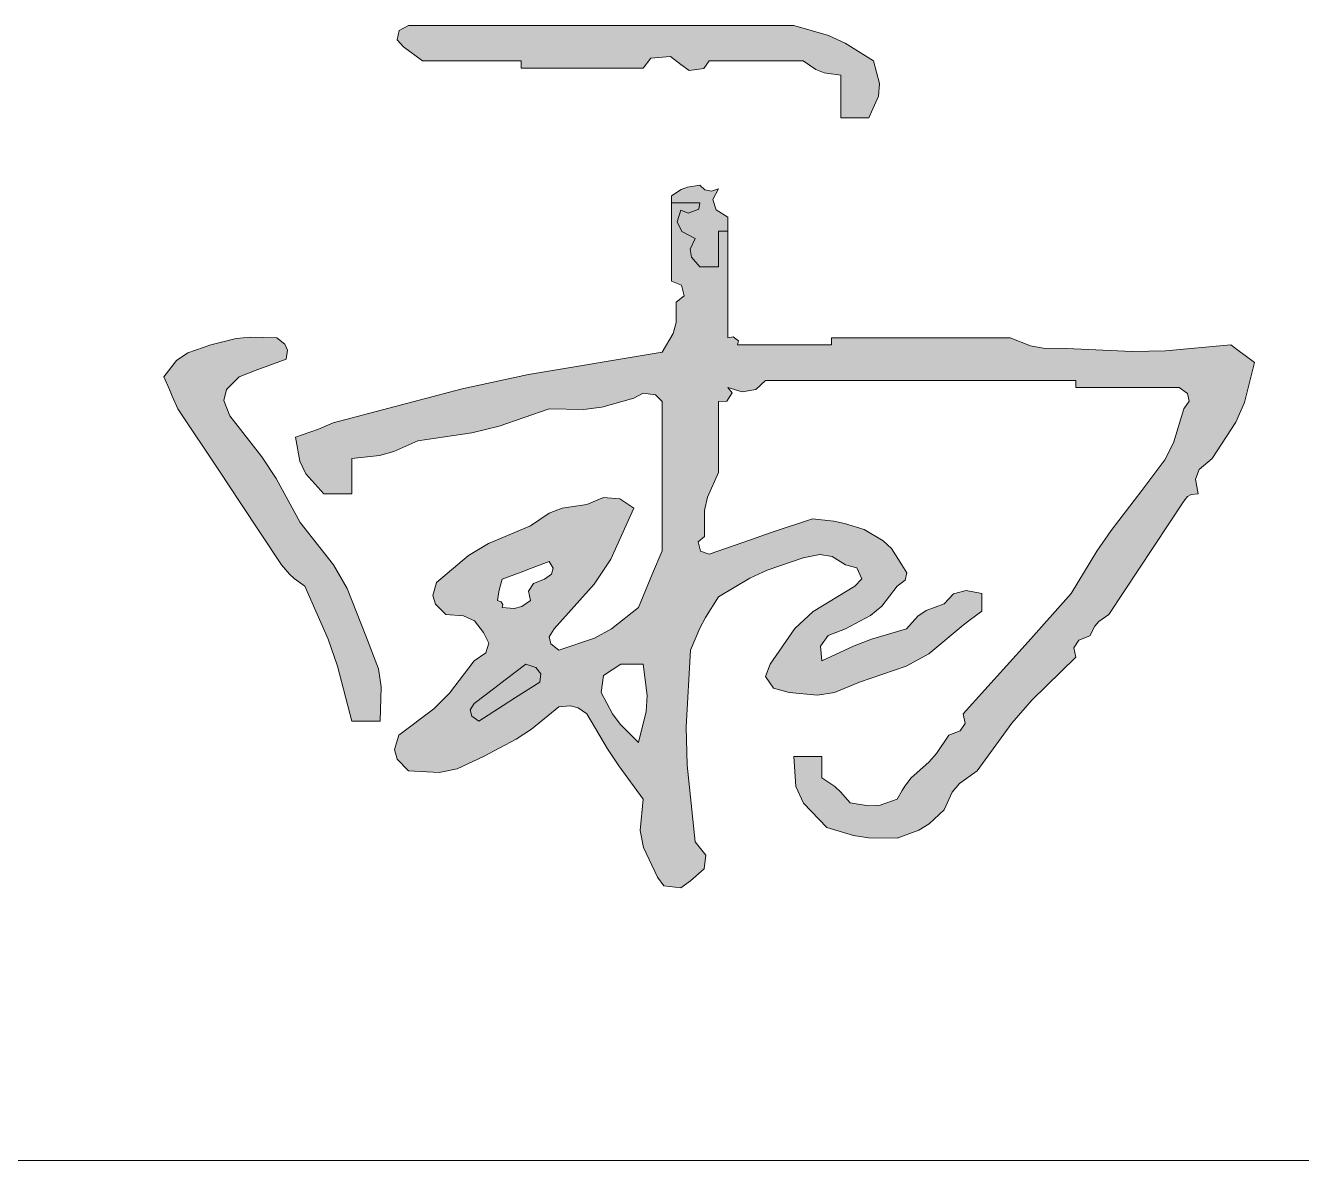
# Model space of a CAD drawing. Header units: millimetres. Extents: x 72 to 17970, y 150 to 12750.
# Drawn here: x 17286 to 17465.2, y 3115.2 to 3274.5 of the extents above; entities that cross this region are included whole.
import ezdxf

# ---------------------------------------------------------------- set-up
doc = ezdxf.new("R2010")
doc.units = ezdxf.units.MM
doc.linetypes.add('XKITLINE00', pattern=[0])
doc.layers.add('OtherObjectType', color=1, linetype='Continuous', lineweight=0)

# ---------------------------------------------------------------- blocks, each defined once
blk = doc.blocks.new('*A5')
at = {"layer": 'OtherObjectType'}
for points in [[(17381.28, 3268.49), (17379.25, 3268.23), (17378.08, 3269.06), (17376.59, 3270.21), (17373.86, 3269.96), (17372.79, 3268.56), (17355.63, 3268.56), (17355.63, 3269.56), (17341.77, 3269.56), (17339.12, 3271.55), (17338.21, 3272.55), (17338.49, 3273.82), (17339.79, 3274.54), (17393.92, 3274.54), (17398.78, 3273.13), (17401.15, 3272.08), (17405.14, 3269.56), (17405.97, 3266.42), (17405.82, 3264.62), (17404.48, 3261.58), (17400.52, 3261.58), (17400.52, 3267.57), (17398.21, 3267.91), (17397, 3268.37), (17395.24, 3269.56), (17382.04, 3269.56)], [(17359.89, 3197.51), (17360.11, 3198.35), (17359.59, 3199.29), (17347.37, 3223.51), (17356.68, 3225.52), (17375.44, 3228.69), (17376.98, 3231.3), (17377.41, 3232.82), (17377.42, 3235.67), (17378.51, 3236.56), (17378.17, 3238.09), (17376.76, 3238.66), (17376.76, 3249.62), (17380.72, 3249.62), (17380.59, 3248.74), (17379.09, 3248.17), (17378.08, 3248.63), (17377.53, 3246.98), (17378.2, 3245.61), (17380.06, 3244.64), (17379.36, 3243.12), (17379.54, 3241.99), (17380.72, 3240.65), (17383.36, 3240.65), (17383.36, 3245.64), (17384.68, 3245.64), (17384.68, 3230.69), (17385.41, 3230.81), (17386.16, 3230.24), (17386, 3229.69), (17399.2, 3229.69), (17399.2, 3230.69), (17424.29, 3230.69), (17427.18, 3229.54), (17428.95, 3229.21), (17432.21, 3229.19), (17441.44, 3228.76), (17446.14, 3228.86), (17455.32, 3229.69), (17458.62, 3227.2), (17457.21, 3221.62), (17455.98, 3218.84), (17452.68, 3213.74), (17450.86, 3212.18), (17450.32, 3210.82), (17450.7, 3208.76), (17449.75, 3208.66), (17449.2, 3208.38), (17448.72, 3207.76), (17438.15, 3191.81), (17436.77, 3190.83), (17436.19, 3190.17), (17435.51, 3188.82), (17433.94, 3188.22), (17433.23, 3187.15), (17433.53, 3185.83), (17427.36, 3179.79), (17424.56, 3176.56), (17419.67, 3169.89), (17417.18, 3168.09), (17416.16, 3166.86), (17415.05, 3164.4), (17412.94, 3162.41), (17411.49, 3161.53), (17408.45, 3160.42), (17404.41, 3160.46), (17402.29, 3160.78), (17398.54, 3161.91), (17395.29, 3165.35), (17394.22, 3167.66), (17393.92, 3171.88), (17397.88, 3171.88), (17397.88, 3168.89), (17399.67, 3167.65), (17400.49, 3166.93), (17401.84, 3165.4), (17404.43, 3164.95), (17406.03, 3165.07), (17408.45, 3165.9), (17409.14, 3167.13), (17409.54, 3167.73), (17410.43, 3168.89), (17412.9, 3171.08), (17413.98, 3172.31), (17415.71, 3174.87), (17417.29, 3175.48), (17417.99, 3176.54), (17417.69, 3177.86), (17423.8, 3184.62), (17426.84, 3188.01), (17432.87, 3194.8), (17436.5, 3200.71), (17438.49, 3203.61), (17442.78, 3209.26), (17446.02, 3213.53), (17447.27, 3215.92), (17448.72, 3220.72), (17449.44, 3221.8), (17449.2, 3222.86), (17448.06, 3223.71), (17433.53, 3223.71), (17433.53, 3224.71), (17389.96, 3224.71), (17388.57, 3223.44), (17386.69, 3223.08), (17384.68, 3223.71), (17385.28, 3222.94), (17384.53, 3221.81), (17383.36, 3221.72), (17383.36, 3211.75), (17381.8, 3208.31), (17381.38, 3206.42), (17381.38, 3202.78), (17380.49, 3202.01), (17380.83, 3200.74), (17382.04, 3200.29), (17387.82, 3202.32), (17390.73, 3203.32), (17396.56, 3205.27), (17399.54, 3204.94), (17401.04, 3204.63), (17403.82, 3203.77), (17406.47, 3202.18), (17407.63, 3201.09), (17409.81, 3197.7), (17409.58, 3196.66), (17408.45, 3195.8), (17406.27, 3193), (17404.69, 3191.7), (17401.18, 3189.82), (17398.77, 3188.88), (17397.66, 3187.38), (17397.88, 3185.33), (17402.41, 3187.44), (17404.82, 3188.35), (17409.77, 3189.82), (17411.34, 3191.58), (17412.53, 3192.37), (17415.05, 3193.31), (17416.33, 3194.71), (17418.14, 3195.22), (17420.33, 3194.8), (17420.33, 3192.31), (17417.69, 3190.32), (17412.88, 3186.29), (17409.72, 3184.56), (17403.16, 3182.34), (17399.64, 3180.85), (17397.27, 3180.49), (17393.26, 3180.85), (17391.05, 3181.48), (17389.97, 3183.12), (17390.62, 3184.84), (17394.06, 3189.87), (17396.65, 3192.26), (17402.5, 3195.8), (17403.46, 3196.83), (17402.77, 3198.4), (17401.18, 3198.79), (17399.3, 3199.95), (17397.6, 3200.24), (17395.24, 3199.79), (17390.17, 3198.04), (17387.73, 3196.92), (17383.36, 3194.31), (17381.54, 3191.39), (17380.74, 3189.89), (17379.4, 3186.83), (17378.83, 3176.07), (17378.96, 3170.65), (17380.06, 3159.92), (17381.55, 3158.03), (17381.32, 3156.09), (17379.4, 3154.44), (17378.08, 3153.44), (17375.67, 3153.7), (17374.78, 3154.93), (17372.8, 3159.1), (17372.36, 3161.48), (17372.79, 3165.9), (17369.33, 3170.57), (17367.74, 3172.97), (17364.87, 3177.86), (17363.66, 3178.73), (17362.57, 3179), (17360.91, 3178.86), (17357.1, 3175.74), (17354.94, 3174.32), (17350.35, 3171.88), (17346.66, 3170.13), (17344.13, 3169.65), (17339.79, 3169.89), (17338.21, 3171.53), (17337.85, 3172.89), (17338.46, 3174.87), (17343.39, 3178.59), (17345.58, 3180.76), (17349.03, 3185.33), (17350.65, 3186.43), (17351.1, 3187.78), (17350.35, 3189.32), (17349.06, 3190.93), (17347.55, 3191.64), (17345.07, 3191.81), (17343.59, 3193.27), (17343.22, 3194.5), (17343.75, 3196.3), (17348.25, 3200.11), (17351.04, 3201.79), (17356.95, 3204.27), (17359.58, 3206.06), (17361.4, 3206.75), (17364.87, 3207.26), (17367.18, 3208.25), (17369.47, 3208.08), (17371.47, 3206.76), (17368.23, 3199.59), (17365.9, 3196.08), (17360.25, 3189.82), (17359.59, 3188.71), (17359.81, 3187.71), (17360.91, 3186.83), (17365.93, 3188.52), (17368.34, 3189.81), (17372.13, 3192.81), (17373.43, 3196), (17374.09, 3197.6), (17375.44, 3200.78), (17375.44, 3221.72), (17374.5, 3222.7), (17372.79, 3222.91), (17371.47, 3222.21), (17366.97, 3220.93), (17364.41, 3220.61), (17359.59, 3220.72), (17352.54, 3218.26), (17348.73, 3217.34), (17341.11, 3216.23), (17337.73, 3214.72), (17335.74, 3214.18), (17331.86, 3213.74), (17331.86, 3208.76), (17327.9, 3208.76), (17325.4, 3211.6), (17324.53, 3213.35), (17323.94, 3216.73), (17326.1, 3217.46), (17327.16, 3217.86), (17329.22, 3218.73), (17347.37, 3223.51), (17383, 3248.68), (17382.53, 3250.1), (17383.36, 3251.62), (17382.35, 3251.3), (17381.41, 3251.48), (17380.72, 3252.12), (17378.98, 3251.84), (17378.09, 3251.5), (17376.76, 3250.62), (17376.76, 3249.62), (17380.72, 3249.62), (17380.59, 3248.74), (17379.09, 3248.17), (17378.08, 3248.63), (17377.53, 3246.98), (17378.2, 3245.61), (17380.06, 3244.64), (17379.36, 3243.12), (17379.54, 3241.99), (17380.72, 3240.65), (17383.36, 3240.65), (17383.36, 3245.64), (17384.68, 3245.64), (17384.68, 3247.63), (17383, 3248.68), (17347.37, 3223.51), (17369.62, 3184.87), (17367.18, 3183.24), (17366.85, 3180.85), (17368.44, 3177.87), (17369.54, 3176.42), (17372.13, 3173.87), (17373.18, 3178.19), (17373.32, 3180.46), (17372.79, 3184.84), (17369.62, 3184.87), (17356.29, 3184.84), (17357.7, 3184.37), (17358.39, 3183.5), (17358.27, 3182.34), (17354.82, 3180.17), (17353.1, 3179.07), (17349.69, 3176.86), (17348.7, 3177.55), (17348.46, 3178.43), (17349.03, 3179.35), (17356.29, 3184.84), (17369.62, 3184.87), (17347.37, 3223.51), (17359.59, 3199.29), (17356.96, 3198.28), (17355.64, 3197.78), (17352.99, 3196.8), (17352.65, 3195.61), (17352.52, 3195.01), (17352.33, 3193.81), (17352.84, 3193.59), (17353.07, 3193.25), (17352.99, 3192.81), (17354.65, 3192.67), (17355.74, 3192.94), (17356.95, 3193.81), (17356.65, 3195.12), (17357.35, 3196.19), (17358.93, 3196.8)], [(17323.08, 3197.48), (17321.96, 3198.79), (17307.44, 3220.72), (17305.46, 3225.2), (17307.25, 3227.52), (17308.82, 3228.59), (17312.06, 3229.69), (17315.6, 3230.58), (17317.57, 3230.79), (17321.3, 3230.69), (17322.45, 3229.77), (17322.81, 3228.95), (17322.62, 3227.7), (17319.97, 3226.72), (17318.65, 3226.22), (17316.02, 3225.2), (17314.27, 3223.41), (17313.89, 3221.87), (17314.7, 3219.72), (17319.23, 3213.98), (17321.23, 3210.95), (17324.6, 3204.77), (17329.3, 3198.78), (17331.2, 3195.49), (17333.84, 3188.82), (17335.58, 3184.18), (17335.99, 3181.68), (17335.82, 3176.86), (17331.86, 3176.86), (17329.84, 3184.55), (17328.51, 3188.36), (17325.26, 3195.8), (17323.76, 3196.87)]]:
    blk.add_hatch(color=7, dxfattribs=at).paths.add_polyline_path(points, flags=17)
at = {"layer": 'OtherObjectType', "color": 7, "linetype": 'XKITLINE00', "lineweight": 0}
for p, q in [((17339.79, 3274.54), (17338.49, 3273.82)), ((17361.44, 3274.54), (17339.79, 3274.54)), ((17372.27, 3274.54), (17361.44, 3274.54)), ((17393.92, 3274.54), (17372.27, 3274.54)), ((17398.78, 3273.13), (17393.92, 3274.54)), ((17338.49, 3273.82), (17338.21, 3272.55)), ((17338.21, 3272.55), (17339.12, 3271.55)), ((17401.15, 3272.08), (17398.78, 3273.13)), ((17339.12, 3271.55), (17340.18, 3270.75)), ((17340.18, 3270.75), (17340.71, 3270.36)), ((17340.71, 3270.36), (17341.77, 3269.56)), ((17405.14, 3269.56), (17401.15, 3272.08)), ((17341.77, 3269.56), (17347.31, 3269.56)), ((17347.31, 3269.56), (17350.08, 3269.56)), ((17350.08, 3269.56), (17355.63, 3269.56)), ((17355.63, 3269.56), (17355.63, 3269.16)), ((17355.63, 3269.16), (17355.63, 3268.96)), ((17355.63, 3268.96), (17355.63, 3268.56)), ((17355.63, 3268.56), (17362.5, 3268.56)), ((17362.5, 3268.56), (17365.93, 3268.56)), ((17365.93, 3268.56), (17372.79, 3268.56)), ((17372.79, 3268.56), (17373.86, 3269.96)), ((17373.86, 3269.96), (17376.59, 3270.21)), ((17376.59, 3270.21), (17378.08, 3269.06)), ((17378.08, 3269.06), (17379.25, 3268.23)), ((17381.28, 3268.49), (17382.04, 3269.56)), ((17382.04, 3269.56), (17387.32, 3269.56)), ((17387.32, 3269.56), (17389.96, 3269.56)), ((17389.96, 3269.56), (17395.24, 3269.56)), ((17395.24, 3269.56), (17397, 3268.37)), ((17405.97, 3266.42), (17405.14, 3269.56)), ((17379.25, 3268.23), (17381.28, 3268.49)), ((17397, 3268.37), (17398.21, 3267.91)), ((17398.21, 3267.91), (17400.52, 3267.57)), ((17400.52, 3267.57), (17400.52, 3265.17)), ((17400.52, 3265.17), (17400.52, 3263.98)), ((17405.82, 3264.62), (17405.97, 3266.42)), ((17400.52, 3263.98), (17400.52, 3261.58)), ((17404.48, 3261.58), (17405.82, 3264.62)), ((17400.52, 3261.58), (17402.11, 3261.58)), ((17402.11, 3261.58), (17402.9, 3261.58)), ((17402.9, 3261.58), (17404.48, 3261.58)), ((17378.09, 3251.5), (17376.76, 3250.62)), ((17376.76, 3250.62), (17376.76, 3249.62)), ((17376.76, 3249.62), (17376.76, 3250.62)), ((17376.76, 3250.62), (17376.76, 3249.62)), ((17378.98, 3251.84), (17378.09, 3251.5)), ((17380.72, 3252.12), (17378.98, 3251.84)), ((17381.41, 3251.48), (17380.72, 3252.12)), ((17382.35, 3251.3), (17381.41, 3251.48)), ((17383.36, 3251.62), (17382.35, 3251.3)), ((17382.53, 3250.1), (17383.36, 3251.62)), ((17380.72, 3249.62), (17376.76, 3249.62)), ((17376.76, 3249.62), (17380.72, 3249.62)), ((17380.72, 3249.62), (17376.76, 3249.62)), ((17376.76, 3249.62), (17376.76, 3238.66)), ((17376.76, 3238.66), (17376.76, 3249.62)), ((17376.76, 3249.62), (17376.76, 3238.66)), ((17376.76, 3249.62), (17380.72, 3249.62)), ((17380.72, 3249.62), (17376.76, 3249.62)), ((17376.76, 3249.62), (17380.72, 3249.62)), ((17380.59, 3248.74), (17380.72, 3249.62)), ((17380.72, 3249.62), (17380.59, 3248.74)), ((17383, 3248.68), (17382.53, 3250.1)), ((17377.53, 3246.98), (17378.08, 3248.63)), ((17378.08, 3248.63), (17377.53, 3246.98)), ((17378.08, 3248.63), (17379.09, 3248.17)), ((17379.09, 3248.17), (17378.08, 3248.63)), ((17379.09, 3248.17), (17380.59, 3248.74)), ((17380.59, 3248.74), (17379.09, 3248.17)), ((17384.68, 3247.63), (17383, 3248.68)), ((17384.68, 3245.64), (17384.68, 3247.63)), ((17384.68, 3247.63), (17384.68, 3245.64)), ((17384.68, 3245.64), (17384.68, 3247.63)), ((17378.2, 3245.61), (17377.53, 3246.98)), ((17377.53, 3246.98), (17378.2, 3245.61)), ((17380.06, 3244.64), (17378.2, 3245.61)), ((17378.2, 3245.61), (17380.06, 3244.64)), ((17384.68, 3245.64), (17383.36, 3245.64)), ((17383.36, 3245.64), (17384.68, 3245.64)), ((17384.68, 3245.64), (17383.36, 3245.64)), ((17383.36, 3245.64), (17383.36, 3243.64)), ((17383.36, 3245.64), (17384.68, 3245.64)), ((17384.68, 3245.64), (17383.36, 3245.64)), ((17383.36, 3245.64), (17384.68, 3245.64)), ((17383.36, 3243.64), (17383.36, 3245.64)), ((17384.68, 3230.69), (17384.68, 3245.64)), ((17384.68, 3245.64), (17384.68, 3230.69)), ((17384.68, 3230.69), (17384.68, 3245.64)), ((17379.36, 3243.12), (17380.06, 3244.64)), ((17380.06, 3244.64), (17379.36, 3243.12)), ((17383.36, 3243.64), (17383.36, 3242.65)), ((17383.36, 3242.65), (17383.36, 3243.64)), ((17379.54, 3241.99), (17379.36, 3243.12)), ((17379.36, 3243.12), (17379.54, 3241.99)), ((17380.72, 3240.65), (17379.54, 3241.99)), ((17379.54, 3241.99), (17380.72, 3240.65)), ((17383.36, 3242.65), (17383.36, 3240.65)), ((17383.36, 3240.65), (17383.36, 3242.65)), ((17381.77, 3240.65), (17380.72, 3240.65)), ((17380.72, 3240.65), (17381.77, 3240.65)), ((17382.3, 3240.65), (17381.77, 3240.65)), ((17381.77, 3240.65), (17382.3, 3240.65)), ((17383.36, 3240.65), (17382.3, 3240.65)), ((17382.3, 3240.65), (17383.36, 3240.65)), ((17376.76, 3238.66), (17378.17, 3238.09)), ((17378.17, 3238.09), (17378.51, 3236.56)), ((17378.51, 3236.56), (17377.42, 3235.67)), ((17377.42, 3235.67), (17377.41, 3232.82)), ((17377.41, 3232.82), (17376.98, 3231.3)), ((17376.98, 3231.3), (17375.44, 3228.69)), ((17312.06, 3229.69), (17308.82, 3228.59)), ((17315.6, 3230.58), (17312.06, 3229.69)), ((17317.57, 3230.79), (17315.6, 3230.58)), ((17321.3, 3230.69), (17317.57, 3230.79)), ((17322.45, 3229.77), (17321.3, 3230.69)), ((17322.81, 3228.95), (17322.45, 3229.77)), ((17385.41, 3230.81), (17384.68, 3230.69)), ((17386.16, 3230.24), (17385.41, 3230.81)), ((17386, 3229.69), (17386.16, 3230.24)), ((17391.28, 3229.69), (17386, 3229.69)), ((17393.92, 3229.69), (17391.28, 3229.69)), ((17399.2, 3229.69), (17393.92, 3229.69)), ((17409.24, 3230.69), (17399.2, 3230.69)), ((17399.2, 3230.69), (17399.2, 3230.29)), ((17399.2, 3230.29), (17399.2, 3230.09)), ((17399.2, 3230.09), (17399.2, 3229.69)), ((17414.25, 3230.69), (17409.24, 3230.69)), ((17424.29, 3230.69), (17414.25, 3230.69)), ((17427.18, 3229.54), (17424.29, 3230.69)), ((17428.95, 3229.21), (17427.18, 3229.54)), ((17432.21, 3229.19), (17428.95, 3229.21)), ((17441.44, 3228.76), (17432.21, 3229.19)), ((17455.32, 3229.69), (17446.14, 3228.86)), ((17456.64, 3228.69), (17455.32, 3229.69)), ((17307.25, 3227.52), (17305.46, 3225.2)), ((17308.82, 3228.59), (17307.25, 3227.52)), ((17319.97, 3226.72), (17322.62, 3227.7)), ((17322.62, 3227.7), (17322.81, 3228.95)), ((17375.44, 3228.69), (17356.68, 3225.52)), ((17446.14, 3228.86), (17441.44, 3228.76)), ((17457.3, 3228.19), (17456.64, 3228.69)), ((17458.62, 3227.2), (17457.3, 3228.19)), ((17316.02, 3225.2), (17318.65, 3226.22)), ((17318.65, 3226.22), (17319.97, 3226.72)), ((17356.68, 3225.52), (17347.37, 3223.51)), ((17457.21, 3221.62), (17458.62, 3227.2)), ((17305.46, 3225.2), (17306.25, 3223.41)), ((17314.27, 3223.41), (17316.02, 3225.2)), ((17388.57, 3223.44), (17389.96, 3224.71)), ((17389.96, 3224.71), (17407.39, 3224.71)), ((17407.39, 3224.71), (17416.1, 3224.71)), ((17416.1, 3224.71), (17433.53, 3224.71)), ((17433.53, 3224.71), (17433.53, 3224.31)), ((17433.53, 3224.31), (17433.53, 3224.11)), ((17433.53, 3224.11), (17433.53, 3223.71)), ((17306.25, 3223.41), (17306.64, 3222.51)), ((17306.64, 3222.51), (17307.44, 3220.72)), ((17313.89, 3221.87), (17314.27, 3223.41)), ((17347.37, 3223.51), (17329.22, 3218.73)), ((17366.97, 3220.93), (17371.47, 3222.21)), ((17371.47, 3222.21), (17372.79, 3222.91)), ((17372.79, 3222.91), (17374.5, 3222.7)), ((17374.5, 3222.7), (17375.44, 3221.72)), ((17384.53, 3221.81), (17385.28, 3222.94)), ((17385.28, 3222.94), (17384.68, 3223.71)), ((17384.68, 3223.71), (17386.69, 3223.08)), ((17386.69, 3223.08), (17388.57, 3223.44)), ((17433.53, 3223.71), (17439.34, 3223.71)), ((17439.34, 3223.71), (17442.25, 3223.71)), ((17442.25, 3223.71), (17448.06, 3223.71)), ((17448.06, 3223.71), (17449.2, 3222.86)), ((17449.2, 3222.86), (17449.44, 3221.8)), ((17307.44, 3220.72), (17313.25, 3211.95)), ((17314.7, 3219.72), (17313.89, 3221.87)), ((17352.54, 3218.26), (17359.59, 3220.72)), ((17359.59, 3220.72), (17364.41, 3220.61)), ((17364.41, 3220.61), (17366.97, 3220.93)), ((17375.44, 3221.72), (17375.44, 3213.34)), ((17383.36, 3221.72), (17384.53, 3221.81)), ((17383.36, 3217.73), (17383.36, 3221.72)), ((17448.72, 3220.72), (17447.27, 3215.92)), ((17449.44, 3221.8), (17448.72, 3220.72)), ((17455.98, 3218.84), (17457.21, 3221.62)), ((17319.23, 3213.98), (17314.7, 3219.72)), ((17329.22, 3218.73), (17327.16, 3217.86)), ((17452.68, 3213.74), (17455.98, 3218.84)), ((17326.1, 3217.46), (17323.94, 3216.73)), ((17323.94, 3216.73), (17324.53, 3213.35)), ((17327.16, 3217.86), (17326.1, 3217.46)), ((17341.11, 3216.23), (17348.73, 3217.34)), ((17348.73, 3217.34), (17352.54, 3218.26)), ((17383.36, 3215.74), (17383.36, 3217.73)), ((17337.73, 3214.72), (17341.11, 3216.23)), ((17383.36, 3211.75), (17383.36, 3215.74)), ((17447.27, 3215.92), (17446.02, 3213.53)), ((17321.23, 3210.95), (17319.23, 3213.98)), ((17324.53, 3213.35), (17325.4, 3211.6)), ((17331.86, 3213.74), (17335.74, 3214.18)), ((17331.86, 3211.75), (17331.86, 3213.74)), ((17335.74, 3214.18), (17337.73, 3214.72)), ((17375.44, 3213.34), (17375.44, 3209.16)), ((17446.02, 3213.53), (17442.78, 3209.26)), ((17450.86, 3212.18), (17452.68, 3213.74)), ((17313.25, 3211.95), (17316.15, 3207.56)), ((17325.4, 3211.6), (17327.9, 3208.76)), ((17331.86, 3210.75), (17331.86, 3211.75)), ((17381.8, 3208.31), (17383.36, 3211.75)), ((17450.32, 3210.82), (17450.86, 3212.18)), ((17324.6, 3204.77), (17321.23, 3210.95)), ((17331.86, 3208.76), (17331.86, 3210.75)), ((17450.7, 3208.76), (17450.32, 3210.82)), ((17327.9, 3208.76), (17329.49, 3208.76)), ((17329.49, 3208.76), (17330.28, 3208.76)), ((17330.28, 3208.76), (17331.86, 3208.76)), ((17367.18, 3208.25), (17364.87, 3207.26)), ((17369.47, 3208.08), (17367.18, 3208.25)), ((17371.47, 3206.76), (17369.47, 3208.08)), ((17375.44, 3209.16), (17375.44, 3200.78)), ((17381.38, 3206.42), (17381.8, 3208.31)), ((17442.78, 3209.26), (17438.49, 3203.61)), ((17444.49, 3201.38), (17448.72, 3207.76)), ((17448.72, 3207.76), (17449.2, 3208.38)), ((17449.2, 3208.38), (17449.75, 3208.66)), ((17449.75, 3208.66), (17450.7, 3208.76)), ((17316.15, 3207.56), (17321.96, 3198.79)), ((17359.58, 3206.06), (17356.95, 3204.27)), ((17361.4, 3206.75), (17359.58, 3206.06)), ((17364.87, 3207.26), (17361.4, 3206.75)), ((17368.23, 3199.59), (17371.47, 3206.76)), ((17381.38, 3202.78), (17381.38, 3206.42)), ((17329.3, 3198.78), (17324.6, 3204.77)), ((17356.95, 3204.27), (17351.04, 3201.79)), ((17396.56, 3205.27), (17390.73, 3203.32)), ((17399.54, 3204.94), (17396.56, 3205.27)), ((17401.04, 3204.63), (17399.54, 3204.94)), ((17403.82, 3203.77), (17401.04, 3204.63)), ((17380.49, 3202.01), (17381.38, 3202.78)), ((17387.82, 3202.32), (17382.04, 3200.29)), ((17390.73, 3203.32), (17387.82, 3202.32)), ((17406.47, 3202.18), (17403.82, 3203.77)), ((17438.49, 3203.61), (17436.5, 3200.71)), ((17351.04, 3201.79), (17348.25, 3200.11)), ((17375.44, 3200.78), (17374.09, 3197.6)), ((17380.83, 3200.74), (17380.49, 3202.01)), ((17382.04, 3200.29), (17380.83, 3200.74)), ((17407.63, 3201.09), (17406.47, 3202.18)), ((17409.11, 3198.79), (17407.63, 3201.09)), ((17436.5, 3200.71), (17432.87, 3194.8)), ((17442.38, 3198.19), (17444.49, 3201.38)), ((17321.96, 3198.79), (17323.08, 3197.48)), ((17331.2, 3195.49), (17329.3, 3198.78)), ((17348.25, 3200.11), (17343.75, 3196.3)), ((17359.59, 3199.29), (17356.96, 3198.28)), ((17360.11, 3198.35), (17359.59, 3199.29)), ((17365.9, 3196.08), (17368.23, 3199.59)), ((17390.17, 3198.04), (17395.24, 3199.79)), ((17395.24, 3199.79), (17397.6, 3200.24)), ((17397.6, 3200.24), (17399.3, 3199.95)), ((17399.3, 3199.95), (17401.18, 3198.79)), ((17401.18, 3198.79), (17402.77, 3198.4)), ((17409.81, 3197.7), (17409.11, 3198.79)), ((17323.08, 3197.48), (17323.76, 3196.87)), ((17323.76, 3196.87), (17325.26, 3195.8)), ((17355.64, 3197.78), (17352.99, 3196.8)), ((17356.96, 3198.28), (17355.64, 3197.78)), ((17358.93, 3196.8), (17359.89, 3197.51)), ((17359.89, 3197.51), (17360.11, 3198.35)), ((17374.09, 3197.6), (17373.43, 3196)), ((17383.36, 3194.31), (17387.73, 3196.92)), ((17387.73, 3196.92), (17390.17, 3198.04)), ((17402.77, 3198.4), (17403.46, 3196.83)), ((17409.58, 3196.66), (17409.81, 3197.7)), ((17438.15, 3191.81), (17442.38, 3198.19)), ((17325.26, 3195.8), (17328.51, 3188.36)), ((17333.84, 3188.82), (17331.2, 3195.49)), ((17343.75, 3196.3), (17343.22, 3194.5)), ((17352.65, 3195.61), (17352.52, 3195.01)), ((17352.99, 3196.8), (17352.65, 3195.61)), ((17356.65, 3195.12), (17357.35, 3196.19)), ((17356.95, 3193.81), (17356.65, 3195.12)), ((17357.35, 3196.19), (17358.93, 3196.8)), ((17360.25, 3189.82), (17365.9, 3196.08)), ((17373.43, 3196), (17372.13, 3192.81)), ((17402.5, 3195.8), (17396.65, 3192.26)), ((17403.46, 3196.83), (17402.5, 3195.8)), ((17406.27, 3193), (17408.45, 3195.8)), ((17408.45, 3195.8), (17409.58, 3196.66)), ((17418.14, 3195.22), (17416.33, 3194.71)), ((17420.33, 3194.8), (17418.14, 3195.22)), ((17343.22, 3194.5), (17343.59, 3193.27)), ((17343.59, 3193.27), (17345.07, 3191.81)), ((17352.52, 3195.01), (17352.33, 3193.81)), ((17352.33, 3193.81), (17352.84, 3193.59)), ((17352.84, 3193.59), (17353.07, 3193.25)), ((17353.07, 3193.25), (17352.99, 3192.81)), ((17355.74, 3192.94), (17356.95, 3193.81)), ((17381.54, 3191.39), (17383.36, 3194.31)), ((17415.05, 3193.31), (17412.53, 3192.37)), ((17416.33, 3194.71), (17415.05, 3193.31)), ((17420.33, 3193.81), (17420.33, 3194.8)), ((17420.33, 3193.31), (17420.33, 3193.81)), ((17420.33, 3192.31), (17420.33, 3193.31)), ((17432.87, 3194.8), (17426.84, 3188.01)), ((17345.07, 3191.81), (17347.55, 3191.64)), ((17347.55, 3191.64), (17349.06, 3190.93)), ((17352.99, 3192.81), (17354.65, 3192.67)), ((17354.65, 3192.67), (17355.74, 3192.94)), ((17372.13, 3192.81), (17368.34, 3189.81)), ((17396.65, 3192.26), (17394.06, 3189.87)), ((17401.18, 3189.82), (17404.69, 3191.7)), ((17404.69, 3191.7), (17406.27, 3193)), ((17411.34, 3191.58), (17409.77, 3189.82)), ((17412.53, 3192.37), (17411.34, 3191.58)), ((17418.74, 3191.12), (17419.27, 3191.51)), ((17419.27, 3191.51), (17420.33, 3192.31)), ((17436.77, 3190.83), (17438.15, 3191.81)), ((17349.06, 3190.93), (17350.35, 3189.32)), ((17359.59, 3188.71), (17360.25, 3189.82)), ((17368.34, 3189.81), (17365.93, 3188.52)), ((17379.4, 3186.83), (17380.74, 3189.89)), ((17380.74, 3189.89), (17381.54, 3191.39)), ((17394.06, 3189.87), (17390.62, 3184.84)), ((17398.77, 3188.88), (17401.18, 3189.82)), ((17409.77, 3189.82), (17404.82, 3188.35)), ((17412.88, 3186.29), (17417.69, 3190.32)), ((17417.69, 3190.32), (17418.74, 3191.12)), ((17435.51, 3188.82), (17436.19, 3190.17)), ((17436.19, 3190.17), (17436.77, 3190.83)), ((17328.51, 3188.36), (17329.84, 3184.55)), ((17335.58, 3184.18), (17333.84, 3188.82)), ((17350.35, 3189.32), (17351.1, 3187.78)), ((17359.81, 3187.71), (17359.59, 3188.71)), ((17365.93, 3188.52), (17360.91, 3186.83)), ((17397.66, 3187.38), (17398.77, 3188.88)), ((17404.82, 3188.35), (17402.41, 3187.44)), ((17426.84, 3188.01), (17423.8, 3184.62)), ((17433.23, 3187.15), (17433.94, 3188.22)), ((17433.94, 3188.22), (17435.51, 3188.82)), ((17350.65, 3186.43), (17349.03, 3185.33)), ((17351.1, 3187.78), (17350.65, 3186.43)), ((17360.91, 3186.83), (17359.81, 3187.71)), ((17378.83, 3176.07), (17379.4, 3186.83)), ((17397.88, 3185.33), (17397.66, 3187.38)), ((17402.41, 3187.44), (17397.88, 3185.33)), ((17409.72, 3184.56), (17412.88, 3186.29)), ((17433.53, 3185.83), (17433.23, 3187.15)), ((17329.84, 3184.55), (17331.86, 3176.86)), ((17349.03, 3185.33), (17345.58, 3180.76)), ((17356.29, 3184.84), (17353.39, 3182.64)), ((17357.7, 3184.37), (17356.29, 3184.84)), ((17358.39, 3183.5), (17357.7, 3184.37)), ((17369.62, 3184.87), (17367.18, 3183.24)), ((17372.79, 3184.84), (17369.62, 3184.87)), ((17373.32, 3180.46), (17372.79, 3184.84)), ((17390.62, 3184.84), (17389.97, 3183.12)), ((17403.16, 3182.34), (17409.72, 3184.56)), ((17423.8, 3184.62), (17417.69, 3177.86)), ((17427.36, 3179.79), (17433.53, 3185.83)), ((17335.99, 3181.68), (17335.58, 3184.18)), ((17353.39, 3182.64), (17351.93, 3181.55)), ((17358.27, 3182.34), (17358.39, 3183.5)), ((17367.18, 3183.24), (17366.85, 3180.85)), ((17389.97, 3183.12), (17391.05, 3181.48)), ((17335.82, 3176.86), (17335.99, 3181.68)), ((17345.58, 3180.76), (17343.39, 3178.59)), ((17351.93, 3181.55), (17349.03, 3179.35)), ((17354.82, 3180.17), (17358.27, 3182.34)), ((17366.85, 3180.85), (17368.44, 3177.87)), ((17391.05, 3181.48), (17393.26, 3180.85)), ((17393.26, 3180.85), (17397.27, 3180.49)), ((17397.27, 3180.49), (17399.64, 3180.85)), ((17399.64, 3180.85), (17403.16, 3182.34)), ((17349.03, 3179.35), (17348.46, 3178.43)), ((17349.69, 3176.86), (17353.1, 3179.07)), ((17353.1, 3179.07), (17354.82, 3180.17)), ((17360.91, 3178.86), (17362.57, 3179)), ((17362.57, 3179), (17363.66, 3178.73)), ((17373.18, 3178.19), (17373.32, 3180.46)), ((17424.56, 3176.56), (17427.36, 3179.79)), ((17343.39, 3178.59), (17338.46, 3174.87)), ((17348.46, 3178.43), (17348.7, 3177.55)), ((17348.7, 3177.55), (17349.69, 3176.86)), ((17357.1, 3175.74), (17360.91, 3178.86)), ((17363.66, 3178.73), (17364.87, 3177.86)), ((17364.87, 3177.86), (17367.74, 3172.97)), ((17368.44, 3177.87), (17369.54, 3176.42)), ((17372.13, 3173.87), (17373.18, 3178.19)), ((17417.69, 3177.86), (17417.99, 3176.54)), ((17331.86, 3176.86), (17333.45, 3176.86)), ((17333.45, 3176.86), (17334.24, 3176.86)), ((17334.24, 3176.86), (17335.82, 3176.86)), ((17354.94, 3174.32), (17357.1, 3175.74)), ((17369.54, 3176.42), (17372.13, 3173.87)), ((17378.96, 3170.65), (17378.83, 3176.07)), ((17417.29, 3175.48), (17415.71, 3174.87)), ((17417.99, 3176.54), (17417.29, 3175.48)), ((17419.67, 3169.89), (17424.56, 3176.56)), ((17338.46, 3174.87), (17337.85, 3172.89)), ((17350.35, 3171.88), (17354.94, 3174.32)), ((17415.71, 3174.87), (17413.98, 3172.31)), ((17337.85, 3172.89), (17338.21, 3171.53)), ((17346.66, 3170.13), (17350.35, 3171.88)), ((17367.74, 3172.97), (17369.33, 3170.57)), ((17395.51, 3171.88), (17393.92, 3171.88)), ((17393.92, 3171.88), (17394.22, 3167.66)), ((17396.3, 3171.88), (17395.51, 3171.88)), ((17397.88, 3171.88), (17396.3, 3171.88)), ((17397.88, 3170.68), (17397.88, 3171.88)), ((17413.98, 3172.31), (17412.9, 3171.08)), ((17338.21, 3171.53), (17339.79, 3169.89)), ((17344.13, 3169.65), (17346.66, 3170.13)), ((17369.33, 3170.57), (17372.79, 3165.9)), ((17380.06, 3159.92), (17378.96, 3170.65)), ((17397.88, 3170.09), (17397.88, 3170.68)), ((17397.88, 3168.89), (17397.88, 3170.09)), ((17412.9, 3171.08), (17410.43, 3168.89)), ((17339.79, 3169.89), (17344.13, 3169.65)), ((17399.67, 3167.65), (17397.88, 3168.89)), ((17410.43, 3168.89), (17409.54, 3167.73)), ((17417.18, 3168.09), (17419.67, 3169.89)), ((17394.22, 3167.66), (17395.29, 3165.35)), ((17400.49, 3166.93), (17399.67, 3167.65)), ((17401.84, 3165.4), (17400.49, 3166.93)), ((17409.14, 3167.13), (17408.45, 3165.9)), ((17409.54, 3167.73), (17409.14, 3167.13)), ((17415.05, 3164.4), (17416.16, 3166.86)), ((17416.16, 3166.86), (17417.18, 3168.09)), ((17372.79, 3165.9), (17372.36, 3161.48)), ((17395.29, 3165.35), (17398.54, 3161.91)), ((17404.43, 3164.95), (17401.84, 3165.4)), ((17406.03, 3165.07), (17404.43, 3164.95)), ((17408.45, 3165.9), (17406.03, 3165.07)), ((17412.94, 3162.41), (17415.05, 3164.4)), ((17372.36, 3161.48), (17372.8, 3159.1)), ((17398.54, 3161.91), (17402.29, 3160.78)), ((17408.45, 3160.42), (17411.49, 3161.53)), ((17411.49, 3161.53), (17412.94, 3162.41)), ((17381.55, 3158.03), (17380.06, 3159.92)), ((17402.29, 3160.78), (17404.41, 3160.46)), ((17404.41, 3160.46), (17408.45, 3160.42)), ((17372.8, 3159.1), (17374.78, 3154.93)), ((17381.32, 3156.09), (17381.55, 3158.03)), ((17379.4, 3154.44), (17381.32, 3156.09)), ((17374.78, 3154.93), (17375.67, 3153.7)), ((17378.08, 3153.44), (17379.4, 3154.44)), ((17375.67, 3153.7), (17378.08, 3153.44)), ((16197, 3115.15), (17819.07, 3115.15))]:
    blk.add_line(p, q, dxfattribs=at)

msp = doc.modelspace()

# ---------------------------------------------------------------- block references
at = {"lineweight": 0}
msp.add_blockref('*A5', (0, 0), dxfattribs=at)

doc.saveas('drawing.dxf')
